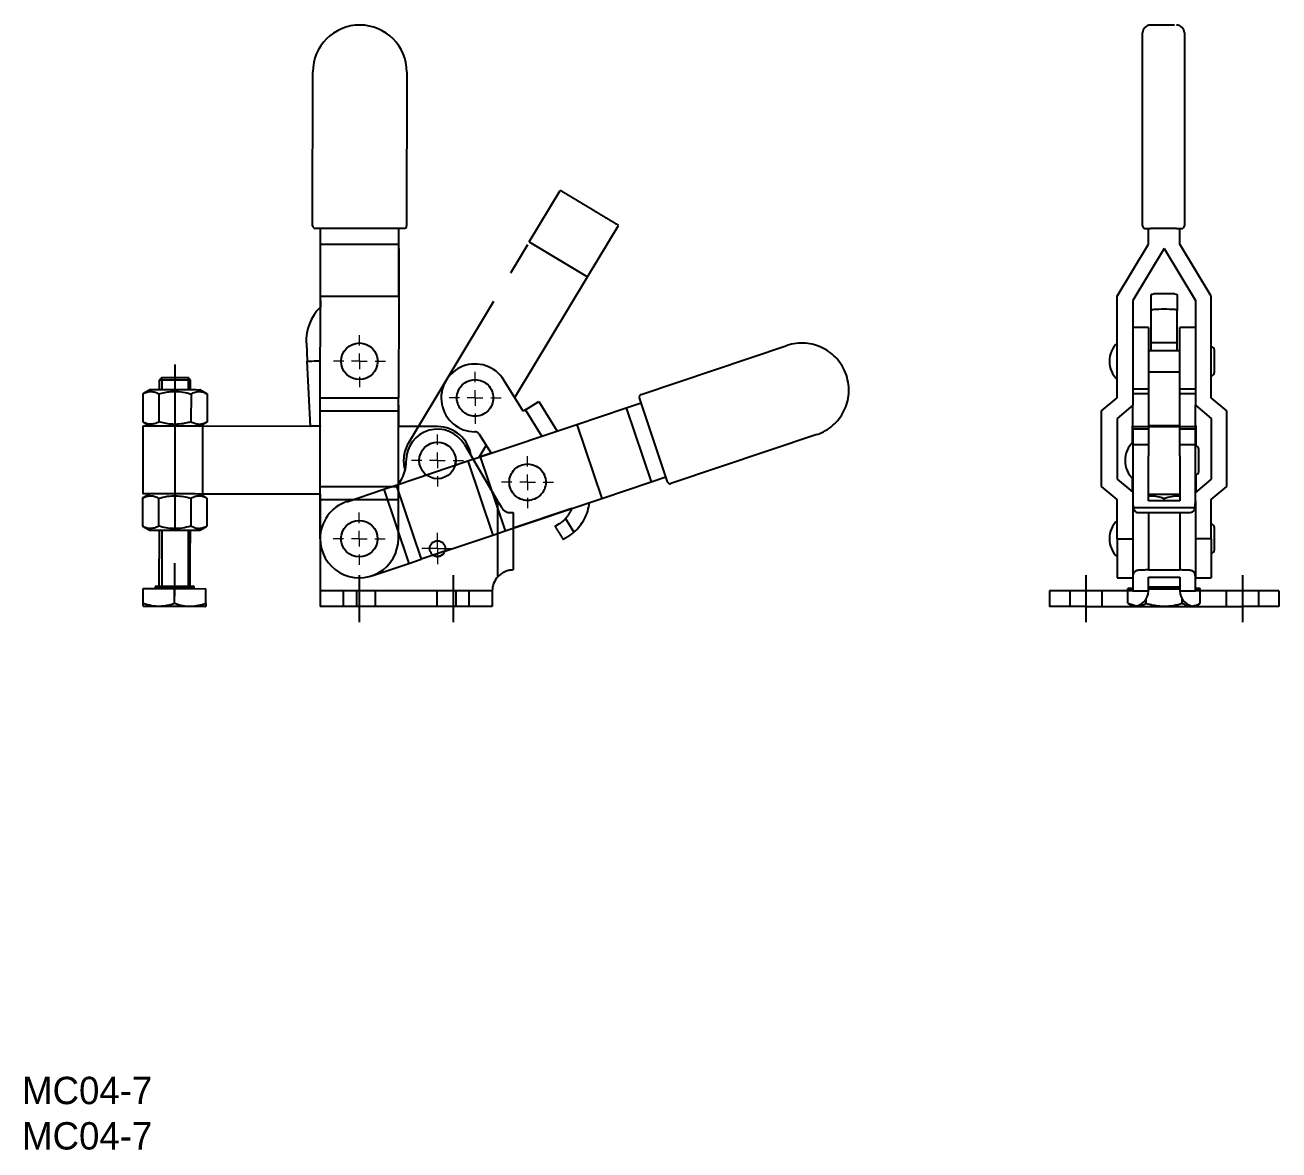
# Model space of a CAD drawing. Header units: millimetres. Extents: x 22 to 263, y 23 to 366.
# Drawn here: x 22.5 to 262.8, y 23.3 to 239 of the extents above; entities that cross this region are included whole.
import ezdxf

# ---------------------------------------------------------------- set-up
doc = ezdxf.new("R2010")
doc.units = ezdxf.units.MM
for name, pattern in [('CENTER', [50.8, 31.75, -6.35, 6.35, -6.35]), ('DASHED', [19.05, 12.7, -6.35]), ('PHANTOM', [63.5, 31.75, -6.35, 6.35, -6.35, 6.35, -6.35])]:
    doc.linetypes.add(name, pattern=pattern)
doc.layers.add('CENTER', color=1, linetype='CENTER')
doc.styles.get("Standard").update_dxf_attribs({"font": 'GOTHIC.TTF'})

# ---------------------------------------------------------------- blocks, each defined once
blk = doc.blocks.new('SW_CENTERMARKSYMBOL_0')
at = {"color": 0, "linetype": 'Continuous', "lineweight": 0}
for p, q in [((0, 3), (0, 5)), ((-3, 0), (-5, 0)), ((0, 0), (-1.5, 0)), ((0, 0), (0, 1.5)), ((0, 0), (0, -1.5)), ((0, 0), (1.5, 0)), ((3, 0), (5, 0)), ((0, -3), (0, -5))]:
    blk.add_line(p, q, dxfattribs=at)
blk = doc.blocks.new('SW_CENTERMARKSYMBOL_1')
at = {"color": 0, "linetype": 'Continuous', "lineweight": 0}
for p, q in [((0, 3), (0, 5)), ((-3, 0), (-5, 0)), ((0, 0), (-1.5, 0)), ((0, 0), (0, 1.5)), ((0, 0), (0, -1.5)), ((0, 0), (1.5, 0)), ((3, 0), (5, 0)), ((0, -3), (0, -5))]:
    blk.add_line(p, q, dxfattribs=at)
blk = doc.blocks.new('SW_CENTERMARKSYMBOL_2')
at = {"color": 0, "linetype": 'Continuous', "lineweight": 0}
for p, q in [((0, 3), (0, 5)), ((-3, 0), (-5, 0)), ((0, 0), (-1.5, 0)), ((0, 0), (0, 1.5)), ((0, 0), (0, -1.5)), ((0, 0), (1.5, 0)), ((3, 0), (5, 0)), ((0, -3), (0, -5))]:
    blk.add_line(p, q, dxfattribs=at)
blk = doc.blocks.new('SW_CENTERMARKSYMBOL_3')
at = {"color": 0, "linetype": 'Continuous', "lineweight": 0}
for p, q in [((0, 1.5), (0, 3)), ((-1.5, 0), (-3, 0)), ((0, 0), (-1.5, 0)), ((0, 0), (0, 1.5)), ((0, 0), (0, -1.5)), ((0, 0), (1.5, 0)), ((1.5, 0), (3, 0)), ((0, -1.5), (0, -3))]:
    blk.add_line(p, q, dxfattribs=at)
blk = doc.blocks.new('SW_CENTERMARKSYMBOL_6')
at = {"color": 0, "linetype": 'Continuous', "lineweight": 0}
for p, q in [((0, 3), (0, 5)), ((-3, 0), (-5, 0)), ((0, 0), (-1.5, 0)), ((0, 0), (0, 1.5)), ((0, 0), (0, -1.5)), ((0, 0), (1.5, 0)), ((3, 0), (5, 0)), ((0, -3), (0, -5))]:
    blk.add_line(p, q, dxfattribs=at)

msp = doc.modelspace()

# ---------------------------------------------------------------- linework, layer by layer
at = {"color": 7, "linetype": 'Continuous'}
for p, q in [((236.67, 229.96), (236.67, 237.47)), ((236.67, 229.96), (236.67, 237.47)), ((244.67, 237.47), (244.67, 229.96)), ((244.67, 237.47), (244.67, 229.96)), ((77.58, 200.48), (77.62, 229.98)), ((77.58, 200.48), (77.62, 229.98)), ((95.62, 229.95), (95.58, 200.45)), ((95.62, 229.95), (95.58, 200.45)), ((236.67, 200.46), (236.67, 229.96)), ((236.67, 200.46), (236.67, 229.96)), ((244.67, 229.96), (244.67, 200.46)), ((244.67, 229.96), (244.67, 200.46)), ((94.08, 199.96), (79.08, 199.97)), ((79.08, 196.97), (79.08, 199.97)), ((94.08, 199.96), (79.08, 199.97)), ((79.08, 196.97), (79.08, 199.97)), ((94.08, 196.96), (94.08, 199.96)), ((94.08, 196.96), (94.08, 199.96)), ((237.79, 196.96), (237.79, 199.95)), ((237.79, 196.96), (237.79, 199.95)), ((243.17, 199.95), (238.17, 199.95)), ((243.17, 199.95), (238.17, 199.95)), ((243.79, 196.96), (243.79, 199.96)), ((243.79, 196.96), (243.79, 199.96)), ((119.11, 197.37), (119.11, 197.37)), ((79.07, 186.97), (79.08, 196.97)), ((79.08, 196.97), (94.08, 196.96)), ((79.08, 196.97), (94.08, 196.96)), ((94.07, 186.96), (94.08, 196.96)), ((94.07, 186.96), (94.08, 196.96)), ((94.08, 196.13), (94.07, 186.13)), ((231.79, 186.96), (237.79, 196.96)), ((240.79, 196.13), (234.79, 186.13)), ((240.79, 196.13), (246.79, 186.13)), ((249.79, 186.96), (243.79, 196.96)), ((249.79, 186.96), (243.79, 196.96)), ((79.04, 167.47), (79.07, 186.97)), ((79.04, 167.47), (79.07, 186.97)), ((79.07, 186.97), (94.07, 186.96)), ((79.07, 186.97), (94.07, 186.96)), ((79.07, 186.14), (79.07, 184.85)), ((79.07, 186.14), (79.07, 184.85)), ((231.79, 186.97), (231.79, 186.96)), ((231.79, 186.97), (231.79, 186.96)), ((231.79, 167.46), (231.79, 186.96)), ((234.79, 186.13), (234.79, 166.05)), ((238.29, 184.14), (238.29, 187.2)), ((238.29, 184.14), (238.29, 187.2)), ((243.29, 187.2), (243.29, 184.14)), ((243.29, 187.2), (243.29, 184.14)), ((246.79, 186.13), (246.79, 166.05)), ((246.79, 186.13), (246.79, 166.05)), ((249.79, 186.97), (249.79, 186.96)), ((249.79, 186.97), (249.79, 186.96)), ((249.79, 167.46), (249.79, 186.96)), ((249.79, 167.46), (249.79, 186.96)), ((238.29, 178.11), (238.29, 184.14)), ((238.29, 178.11), (238.29, 184.14)), ((243.29, 178.11), (243.29, 184.14)), ((243.29, 178.11), (243.29, 184.14)), ((237.79, 181), (237.79, 169.18)), ((237.79, 181), (237.79, 169.18)), ((243.79, 169.18), (243.79, 181)), ((243.79, 169.18), (243.79, 181)), ((76.37, 177.96), (76.54, 174.49)), ((76.37, 177.96), (76.54, 174.49)), ((238.29, 178.11), (243.29, 178.11)), ((238.29, 176.5), (238.29, 178.11)), ((238.29, 178.11), (243.29, 178.11)), ((238.29, 176.5), (238.29, 178.11)), ((243.29, 176.5), (243.29, 178.11)), ((243.29, 176.5), (243.29, 178.11)), ((250.42, 172.37), (250.42, 176.62)), ((250.42, 172.37), (250.42, 176.62)), ((77.17, 162.01), (76.54, 174.49)), ((77.17, 162.01), (76.54, 174.49)), ((45, 168.24), (45, 162.89)), ((45, 168.24), (45, 162.89)), ((234.79, 169.18), (237.79, 169.18)), ((234.79, 169.18), (237.79, 169.18)), ((234.79, 168.31), (237.79, 168.31)), ((234.79, 168.31), (237.79, 168.31)), ((237.79, 169.18), (237.79, 168.31)), ((237.79, 169.18), (237.79, 168.31)), ((237.79, 168.31), (237.79, 161.99)), ((237.79, 168.31), (237.79, 161.99)), ((243.79, 169.18), (246.79, 169.18)), ((243.79, 168.31), (243.79, 169.18)), ((243.79, 169.18), (246.79, 169.18)), ((243.79, 168.31), (243.79, 169.18)), ((243.79, 168.31), (246.79, 168.31)), ((243.79, 161.99), (243.79, 168.31)), ((243.79, 168.31), (246.79, 168.31)), ((243.79, 161.99), (243.79, 168.31)), ((48.09, 168.23), (48.08, 162.88)), ((48.09, 168.23), (48.08, 162.88)), ((54.27, 168.22), (54.26, 162.87)), ((54.27, 168.22), (54.26, 162.87)), ((57.36, 168.22), (57.35, 162.87)), ((57.36, 168.22), (57.35, 162.87)), ((79.04, 167.47), (94.04, 167.46)), ((79.04, 164.97), (79.04, 167.47)), ((79.04, 167.47), (94.04, 167.46)), ((79.04, 164.97), (79.04, 167.47)), ((94.04, 164.96), (94.04, 167.46)), ((94.04, 164.96), (94.04, 167.46)), ((94.04, 166.05), (94.04, 163.55)), ((94.04, 166.05), (94.04, 163.55)), ((228.79, 164.96), (231.79, 167.46)), ((228.79, 164.96), (231.79, 167.46)), ((234.79, 166.05), (231.79, 163.55)), ((234.79, 166.05), (231.79, 163.55)), ((234.79, 161.98), (234.79, 166.05)), ((234.79, 161.98), (234.79, 166.05)), ((246.79, 166.05), (249.79, 163.55)), ((246.79, 161.98), (246.79, 166.05)), ((246.79, 166.05), (249.79, 163.55)), ((246.79, 161.98), (246.79, 166.05)), ((252.79, 164.96), (249.79, 167.46)), ((252.79, 164.96), (249.79, 167.46)), ((79.02, 150.47), (79.04, 164.97)), ((79.02, 150.47), (79.04, 164.97)), ((79.04, 164.97), (94.04, 164.96)), ((79.04, 164.97), (94.04, 164.96)), ((94.02, 150.46), (94.04, 164.96)), ((94.02, 150.46), (94.04, 164.96)), ((94.04, 163.55), (94.04, 161.98)), ((94.04, 163.55), (94.04, 161.98)), ((228.79, 150.46), (228.79, 164.96)), ((231.79, 163.55), (231.79, 151.86)), ((249.79, 163.55), (249.79, 151.86)), ((252.79, 150.46), (252.79, 164.96)), ((56.52, 149.04), (56.54, 162.04)), ((56.52, 149.04), (56.54, 162.04)), ((56.52, 149.04), (56.54, 162.04)), ((56.52, 149.04), (56.54, 162.04)), ((79.04, 162), (56.54, 162.04)), ((79.04, 162.1), (79.04, 162)), ((79.04, 162.1), (79.04, 162)), ((101.52, 161.97), (94.04, 161.98)), ((101.52, 161.97), (94.04, 161.98)), ((234.79, 162.16), (234.79, 162.18)), ((234.79, 162.16), (234.79, 162.18)), ((234.79, 161.98), (237.79, 161.98)), ((234.79, 161.47), (234.79, 161.98)), ((234.79, 161.98), (237.79, 161.98)), ((234.79, 161.47), (234.79, 161.98)), ((234.79, 161.47), (234.79, 158.51)), ((234.79, 161.47), (234.79, 158.51)), ((237.79, 162.18), (237.79, 162.16)), ((237.79, 162.18), (237.79, 162.16)), ((237.79, 162.16), (243.79, 162.16)), ((237.79, 162.16), (243.79, 162.16)), ((237.79, 162.01), (243.79, 162.01)), ((237.79, 162.01), (243.79, 162.01)), ((237.79, 161.97), (237.79, 161.99)), ((237.79, 161.97), (237.79, 161.99)), ((237.79, 161.97), (237.79, 156.36)), ((237.79, 161.97), (237.79, 156.36)), ((243.79, 162.16), (243.79, 162.18)), ((243.79, 162.16), (243.79, 162.18)), ((243.79, 161.99), (243.79, 161.97)), ((243.79, 161.99), (243.79, 161.97)), ((243.79, 161.98), (246.79, 161.98)), ((243.79, 161.98), (246.79, 161.98)), ((243.79, 156.36), (243.79, 161.97)), ((243.79, 156.36), (243.79, 161.97)), ((246.79, 162.16), (246.79, 162.18)), ((246.79, 162.16), (246.79, 162.18)), ((246.79, 161.47), (246.79, 161.98)), ((246.79, 161.47), (246.79, 161.98)), ((246.79, 158.51), (246.79, 161.47)), ((246.79, 158.51), (246.79, 161.47)), ((106.68, 158.51), (113.01, 147.76)), ((106.68, 158.51), (108.33, 155.71)), ((106.68, 158.51), (113.01, 147.76)), ((107.95, 156.36), (113.01, 147.76)), ((107.95, 156.36), (113.01, 147.76)), ((234.79, 158.51), (237.79, 158.51)), ((234.79, 158.51), (234.79, 147.76)), ((234.79, 158.51), (237.79, 158.51)), ((234.79, 158.51), (234.79, 147.76)), ((237.79, 147.76), (237.79, 156.36)), ((237.79, 147.76), (237.79, 156.36)), ((243.79, 158.51), (246.79, 158.51)), ((243.79, 158.51), (246.79, 158.51)), ((243.79, 156.36), (243.79, 147.76)), ((243.79, 156.36), (243.79, 147.76)), ((246.79, 147.76), (246.79, 158.51)), ((246.79, 147.76), (246.79, 158.51)), ((247.42, 157.59), (247.42, 157.61)), ((247.42, 157.59), (247.42, 157.61)), ((247.42, 153.34), (247.42, 157.59)), ((247.42, 153.34), (247.42, 157.59)), ((107.35, 155.38), (109.72, 156.17)), ((231.79, 151.88), (234.79, 149.38)), ((249.79, 151.86), (246.79, 149.36)), ((79.02, 149), (56.52, 149.04)), ((79.02, 150.47), (94.02, 150.46)), ((79.02, 147.97), (79.02, 150.47)), ((79.02, 147.97), (79.02, 150.47)), ((94.02, 147.96), (94.02, 150.46)), ((94.02, 147.96), (94.02, 150.46)), ((231.79, 147.96), (228.79, 150.46)), ((231.79, 147.96), (228.79, 150.46)), ((249.79, 147.96), (252.79, 150.46)), ((44.97, 148.24), (44.96, 142.89)), ((44.97, 148.24), (44.96, 142.89)), ((48.06, 148.23), (48.05, 142.88)), ((48.06, 148.23), (48.05, 142.88)), ((54.24, 148.22), (54.23, 142.87)), ((54.24, 148.22), (54.23, 142.87)), ((57.33, 148.22), (57.32, 142.87)), ((57.33, 148.22), (57.32, 142.87)), ((79.02, 149), (79.01, 140.47)), ((79.01, 140.47), (79.02, 147.97)), ((79.01, 140.47), (79.02, 147.97)), ((79.02, 147.97), (94.02, 147.96)), ((79.02, 147.97), (94.02, 147.96)), ((94.01, 140.46), (94.02, 147.96)), ((94.01, 140.46), (94.02, 147.96)), ((113.01, 147.76), (113.01, 133.11)), ((113.01, 147.76), (113.01, 133.11)), ((231.79, 140.46), (231.79, 147.96)), ((231.79, 140.46), (231.79, 147.96)), ((234.79, 147.76), (234.79, 133.11)), ((234.79, 147.76), (234.79, 133.11)), ((243.79, 148.97), (237.79, 148.97)), ((243.79, 148.97), (237.79, 148.97)), ((237.79, 147.93), (237.79, 147.97)), ((237.79, 147.93), (237.79, 147.97)), ((237.79, 147.89), (237.79, 147.93)), ((237.79, 147.89), (237.79, 147.93)), ((243.79, 147.76), (237.79, 147.76)), ((243.79, 147.76), (237.79, 147.76)), ((240.79, 148.22), (240.79, 147.76)), ((240.79, 148.22), (240.79, 147.76)), ((243.79, 147.97), (243.79, 147.93)), ((243.79, 147.97), (243.79, 147.93)), ((243.79, 147.93), (243.79, 147.89)), ((243.79, 147.93), (243.79, 147.89)), ((246.79, 147.76), (246.79, 133.11)), ((246.79, 147.76), (246.79, 133.11)), ((249.79, 140.46), (249.79, 147.96)), ((249.79, 140.46), (249.79, 147.96)), ((115.51, 145.47), (116.01, 145.47)), ((115.51, 145.47), (116.01, 145.47)), ((116.01, 145.47), (116.01, 134.47)), ((116.01, 145.47), (116.01, 134.47)), ((234.89, 146.45), (246.69, 146.45)), ((234.89, 146.45), (246.69, 146.45)), ((236.13, 145.47), (237.79, 145.47)), ((236.13, 145.47), (237.79, 145.47)), ((237.79, 145.47), (237.79, 134.47)), ((237.79, 145.47), (243.79, 145.47)), ((237.79, 145.47), (237.79, 134.47)), ((237.79, 145.47), (243.79, 145.47)), ((243.79, 145.47), (243.79, 134.47)), ((243.79, 145.47), (245.46, 145.47)), ((243.79, 145.47), (243.79, 134.47)), ((243.79, 145.47), (245.46, 145.47)), ((116.01, 142.47), (116.01, 134.47)), ((250.42, 138.34), (250.42, 142.59)), ((250.42, 138.34), (250.42, 142.59)), ((79.01, 140.47), (79.01, 130.47)), ((79.01, 140.47), (79.01, 130.47)), ((113.01, 141.46), (113.01, 133.11)), ((231.79, 140.46), (234.79, 140.46)), ((231.79, 140.46), (231.79, 132.97)), ((231.79, 140.46), (234.79, 140.46)), ((231.79, 140.46), (231.79, 132.97)), ((249.79, 140.46), (246.79, 140.46)), ((249.79, 140.46), (246.79, 140.46)), ((249.79, 140.46), (249.79, 132.97)), ((249.79, 140.46), (249.79, 132.97)), ((102.93, 138.07), (100.68, 137.32)), ((234.79, 133.11), (234.79, 130.47)), ((234.79, 133.11), (234.79, 130.47)), ((237.79, 134.47), (243.79, 134.47)), ((237.79, 134.47), (243.79, 134.47)), ((237.79, 133.11), (243.79, 133.11)), ((237.79, 130.47), (237.79, 133.11)), ((237.79, 133.11), (243.79, 133.11)), ((237.79, 130.47), (237.79, 133.11)), ((243.79, 133.11), (243.79, 130.47)), ((243.79, 133.11), (243.79, 130.47)), ((246.79, 130.47), (246.79, 133.11)), ((246.79, 130.47), (246.79, 133.11)), ((45.11, 128.09), (45.12, 130.9)), ((45.11, 128.09), (45.12, 130.9)), ((45.12, 130.9), (51.12, 130.89)), ((45.12, 130.9), (51.12, 130.89)), ((51.11, 128.08), (51.12, 130.89)), ((51.11, 128.08), (51.12, 130.89)), ((51.12, 130.89), (57.12, 130.88)), ((51.12, 130.89), (57.12, 130.88)), ((57.11, 128.07), (57.12, 130.88)), ((57.11, 128.07), (57.12, 130.88)), ((79.01, 130.47), (79.01, 127.47)), ((86.01, 130.47), (79.01, 130.47)), ((79.01, 130.47), (79.01, 127.47)), ((86.01, 130.47), (79.01, 130.47)), ((86.01, 130.47), (86.01, 127.47)), ((105.01, 130.47), (86.01, 130.47)), ((86.01, 130.47), (86.01, 127.47)), ((105.01, 130.47), (86.01, 130.47)), ((105.01, 130.47), (105.01, 127.47)), ((112.01, 130.47), (105.01, 130.47)), ((105.01, 130.47), (105.01, 127.47)), ((112.01, 130.47), (105.01, 130.47)), ((112.01, 130.47), (112.01, 127.47)), ((112.01, 130.47), (112.01, 127.47)), ((218.79, 130.47), (218.79, 127.47)), ((225.79, 130.47), (218.79, 130.47)), ((234.79, 130.47), (225.79, 130.47)), ((233.86, 130.89), (234.79, 130.88)), ((234.79, 130.89), (233.86, 130.89)), ((233.86, 130.47), (233.86, 130.89)), ((233.86, 130.89), (234.79, 130.88)), ((233.86, 128.08), (233.86, 130.89)), ((234.79, 130.47), (237.79, 130.47)), ((234.79, 130.47), (237.79, 130.47)), ((237.79, 130.88), (243.79, 130.88)), ((237.79, 130.88), (243.79, 130.88)), ((243.79, 130.47), (246.79, 130.47)), ((243.79, 130.47), (246.79, 130.47)), ((246.79, 130.88), (247.72, 130.89)), ((247.72, 130.89), (246.79, 130.89)), ((246.79, 130.88), (247.72, 130.89)), ((247.72, 130.89), (246.79, 130.89)), ((255.79, 130.47), (246.79, 130.47)), ((247.72, 130.47), (247.72, 130.89)), ((247.72, 128.08), (247.72, 130.89)), ((262.79, 130.47), (255.79, 130.47)), ((262.79, 130.47), (262.79, 127.47)), ((57.01, 127.48), (45.21, 127.5)), ((57.01, 127.48), (45.21, 127.5)), ((86.01, 127.47), (79.01, 127.47)), ((86.01, 127.47), (79.01, 127.47)), ((105.01, 127.47), (86.01, 127.47)), ((105.01, 127.47), (86.01, 127.47)), ((112.01, 127.47), (105.01, 127.47)), ((112.01, 127.47), (105.01, 127.47)), ((225.79, 127.47), (218.79, 127.47)), ((225.79, 127.47), (234.79, 127.47)), ((234.79, 127.47), (246.79, 127.47)), ((237.33, 128.07), (237.33, 128.86)), ((244.26, 128.07), (244.26, 128.86)), ((246.79, 127.47), (255.79, 127.47)), ((262.79, 127.47), (255.79, 127.47))]:
    msp.add_line(p, q, dxfattribs=at)
at = {"color": 3, "linetype": 'PHANTOM'}
for p, q in [((119.11, 197.37), (125.04, 207.24)), ((130.25, 190.67), (136.18, 200.55)), ((95.94, 158.81), (119.11, 197.37)), ((119.11, 197.37), (130.25, 190.67)), ((119.11, 197.37), (130.25, 190.67)), ((116.34, 167.52), (130.25, 190.67)), ((130.25, 190.67), (130.25, 190.67)), ((140.52, 168.11), (168.48, 177.5)), ((117.95, 164.93), (114.24, 170.9)), ((118.38, 165.19), (120.93, 166.77)), ((120.93, 166.77), (124.44, 161.12)), ((137.68, 165.57), (140.52, 166.53)), ((140.52, 166.53), (140.2, 167.47)), ((145.3, 152.31), (140.52, 166.53)), ((118.38, 165.19), (117.95, 164.93)), ((121.52, 160.14), (118.38, 165.19)), ((128.2, 162.38), (137.68, 165.57)), ((137.68, 165.57), (142.46, 151.35)), ((109.72, 156.17), (128.2, 162.38)), ((128.2, 162.38), (132.98, 148.17)), ((109.52, 160.49), (111.78, 156.87)), ((174.22, 160.44), (146.25, 151.04)), ((109.47, 156.09), (110.84, 158.37)), ((111.78, 156.87), (109.47, 156.09)), ((93.6, 150.76), (107.35, 155.38)), ((107.35, 155.38), (112.12, 141.16)), ((109.72, 156.17), (114.49, 141.96)), ((142.46, 151.35), (145.3, 152.31)), ((145.62, 151.36), (145.3, 152.31)), ((84.12, 147.57), (91.23, 149.96)), ((91.23, 149.96), (93.6, 150.76)), ((91.23, 149.96), (96.01, 135.74)), ((93.6, 150.76), (98.38, 136.54)), ((132.98, 148.17), (142.46, 151.35)), ((114.49, 141.96), (132.98, 148.17)), ((127.29, 146.26), (116.01, 142.47)), ((126.05, 144.32), (127.67, 141.72)), ((112.12, 141.16), (114.49, 141.96)), ((124.03, 142.84), (124.88, 143.36)), ((102.93, 138.07), (112.12, 141.16)), ((126.47, 140.82), (125.62, 140.29)), ((100.68, 137.32), (98.38, 136.54)), ((88.9, 133.36), (96.01, 135.74)), ((96.01, 135.74), (98.38, 136.54))]:
    msp.add_line(p, q, dxfattribs=at)
msp.add_line((94.07, 186.13), (94.04, 167.46))
at = {"color": 3, "linetype": 'Continuous'}
for p, q in [((48.69, 171.39), (48.69, 169.06)), ((53.69, 171.38), (53.69, 169.06)), ((48.69, 142.06), (48.69, 131.45)), ((53.69, 142.05), (53.69, 131.45))]:
    msp.add_line(p, q, dxfattribs=at)
at = {"color": 3, "linetype": 'DASHED'}
for p, q in [((83.41, 130.47), (83.41, 127.47)), ((89.61, 127.47), (89.61, 130.47)), ((101.41, 130.47), (101.41, 127.47)), ((107.61, 127.47), (107.61, 130.47)), ((222.69, 130.47), (222.69, 127.47)), ((228.89, 127.47), (228.89, 130.47)), ((252.69, 130.47), (252.69, 127.47)), ((258.89, 130.47), (258.89, 127.47))]:
    msp.add_line(p, q, dxfattribs=at)
at = {"color": 7, "linetype": 'Continuous', "flags": 128}
for points in [[(79.08, 199.97), (78.89, 199.98), (78.7, 199.98), (78.53, 199.98), (78.38, 199.98), (78.25, 199.98), (78.16, 199.98), (78.1, 199.98), (78.08, 199.98)], [(79.08, 199.97), (78.89, 199.98), (78.7, 199.98), (78.53, 199.98), (78.38, 199.98), (78.25, 199.98), (78.16, 199.98), (78.1, 199.98), (78.08, 199.98)], [(95.08, 199.95), (95.07, 199.95), (95.01, 199.95), (94.92, 199.96), (94.79, 199.96), (94.64, 199.96), (94.47, 199.96), (94.28, 199.96), (94.08, 199.96)], [(95.08, 199.95), (95.07, 199.95), (95.01, 199.95), (94.92, 199.96), (94.79, 199.96), (94.64, 199.96), (94.47, 199.96), (94.28, 199.96), (94.08, 199.96)], [(76.54, 174.49), (76.6, 174.49), (76.77, 174.5), (77.05, 174.52), (77.42, 174.54), (77.87, 174.56), (78.39, 174.58), (78.95, 174.61), (79.05, 174.62)], [(76.54, 174.49), (76.6, 174.49), (76.77, 174.5), (77.05, 174.52), (77.42, 174.54), (77.87, 174.56), (78.39, 174.58), (78.95, 174.61), (79.05, 174.62)], [(51.19, 170.89), (50.65, 170.89), (50.13, 170.89), (49.65, 170.89), (49.21, 170.89), (48.84, 170.89), (48.55, 170.89), (48.33, 170.89), (48.21, 170.89), (48.19, 170.89)], [(51.19, 170.89), (50.64, 170.89), (50.1, 170.89), (49.61, 170.89), (49.17, 170.89), (48.79, 170.89), (48.5, 170.89), (48.3, 170.89), (48.2, 170.89), (48.19, 170.89)], [(48.69, 171.39), (48.74, 171.39), (48.88, 171.39), (49.11, 171.39), (49.42, 171.39), (49.8, 171.39), (50.23, 171.39), (50.7, 171.39), (51.19, 171.39)], [(48.69, 171.39), (48.72, 171.39), (48.84, 171.39), (49.07, 171.39), (49.38, 171.39), (49.76, 171.39), (50.2, 171.39), (50.68, 171.39), (51.19, 171.39)], [(51.19, 171.39), (51.68, 171.39), (52.14, 171.38), (52.58, 171.38), (52.96, 171.38), (53.27, 171.38), (53.5, 171.38), (53.64, 171.38), (53.69, 171.38)], [(51.19, 171.39), (51.69, 171.39), (52.17, 171.38), (52.62, 171.38), (53, 171.38), (53.31, 171.38), (53.53, 171.38), (53.66, 171.38), (53.69, 171.38)], [(54.19, 170.88), (54.16, 170.88), (54.04, 170.88), (53.83, 170.88), (53.53, 170.88), (53.16, 170.88), (52.73, 170.88), (52.24, 170.88), (51.72, 170.89), (51.19, 170.89)], [(54.19, 170.88), (54.17, 170.88), (54.07, 170.88), (53.87, 170.88), (53.58, 170.88), (53.21, 170.88), (52.77, 170.88), (52.27, 170.88), (51.74, 170.89), (51.19, 170.89)], [(46.43, 169.06), (46.48, 169.06), (46.63, 169.06), (46.86, 169.06), (47.19, 169.06), (47.59, 169.06), (48.07, 169.06), (48.62, 169.06), (49.21, 169.06), (49.85, 169.05), (50.51, 169.05), (51.18, 169.05), (51.86, 169.05), (52.52, 169.05), (53.16, 169.05), (53.75, 169.05), (54.29, 169.05), (54.77, 169.05), (55.18, 169.05), (55.5, 169.04), (55.74, 169.04), (55.89, 169.04), (55.93, 169.04)], [(46.43, 169.06), (46.44, 169.06), (46.51, 169.06), (46.69, 169.06), (46.96, 169.06), (47.32, 169.06), (47.76, 169.06), (48.28, 169.06), (48.86, 169.06), (49.49, 169.06), (50.15, 169.05), (50.84, 169.05), (51.53, 169.05), (52.22, 169.05), (52.88, 169.05), (53.51, 169.05), (54.09, 169.05), (54.6, 169.05), (55.05, 169.05), (55.41, 169.04), (55.68, 169.04), (55.85, 169.04), (55.93, 169.04), (55.93, 169.04)], [(56.54, 162.04), (56.12, 162.04), (55.63, 162.04), (55.06, 162.05), (54.44, 162.05), (53.76, 162.05), (53.04, 162.05), (52.3, 162.05), (51.53, 162.05), (50.76, 162.05), (50, 162.05), (49.25, 162.06), (48.54, 162.06), (47.86, 162.06), (47.24, 162.06), (46.68, 162.06), (46.19, 162.06), (45.78, 162.06), (45.45, 162.06), (45.21, 162.06), (45.07, 162.06), (45.02, 162.06)], [(56.54, 162.04), (56.11, 162.04), (55.6, 162.04), (55.02, 162.05), (54.37, 162.05), (53.67, 162.05), (52.93, 162.05), (52.17, 162.05), (51.38, 162.05), (50.59, 162.05), (49.81, 162.05), (49.06, 162.06), (48.33, 162.06), (47.66, 162.06), (47.04, 162.06), (46.49, 162.06), (46.02, 162.06), (45.63, 162.06), (45.34, 162.06), (45.14, 162.06), (45.03, 162.06), (45.02, 162.06)], [(79.04, 162.1), (79.02, 162.1), (78.5, 162.07), (78.05, 162.05), (77.67, 162.03), (77.4, 162.02), (77.23, 162.01), (77.17, 162.01)], [(79.04, 162.1), (79.02, 162.1), (78.5, 162.07), (78.05, 162.05), (77.67, 162.03), (77.4, 162.02), (77.23, 162.01), (77.17, 162.01)], [(234.79, 162.05), (234.75, 162.05), (234.65, 162.05), (234.66, 162.05), (234.76, 162.05), (234.79, 162.05)], [(234.79, 162.05), (234.72, 162.05), (234.65, 162.05), (234.67, 162.05), (234.79, 162.05)], [(246.79, 162.05), (246.83, 162.05), (246.93, 162.05), (246.93, 162.05), (246.84, 162.05), (246.79, 162.05)], [(246.79, 162.05), (246.92, 162.05), (246.94, 162.05), (246.86, 162.05), (246.79, 162.05)], [(104.89, 154.55), (104.96, 154.89), (105.01, 155.46)], [(56.52, 149.04), (56.1, 149.04), (55.61, 149.04), (55.04, 149.05), (54.41, 149.05), (53.74, 149.05), (53.02, 149.05), (52.27, 149.05), (51.51, 149.05), (50.74, 149.05), (49.97, 149.05), (49.23, 149.06), (48.51, 149.06), (47.84, 149.06), (47.22, 149.06), (46.66, 149.06), (46.17, 149.06), (45.76, 149.06), (45.43, 149.06), (45.19, 149.06), (45.05, 149.06), (45, 149.06)], [(56.52, 149.04), (56.09, 149.04), (55.58, 149.04), (55, 149.05), (54.35, 149.05), (53.65, 149.05), (52.91, 149.05), (52.14, 149.05), (51.36, 149.05), (50.57, 149.05), (49.79, 149.05), (49.03, 149.06), (48.31, 149.06), (47.64, 149.06), (47.02, 149.06), (46.47, 149.06), (46, 149.06), (45.61, 149.06), (45.31, 149.06), (45.11, 149.06), (45.01, 149.06), (45, 149.06)], [(113.01, 147.76), (113.27, 147.32), (113.53, 146.88), (113.78, 146.45)], [(113.01, 147.76), (113.27, 147.32), (113.53, 146.88), (113.78, 146.45)], [(55.25, 142.05), (54.87, 142.05), (54.42, 142.05), (53.89, 142.05), (53.31, 142.05), (52.69, 142.05), (52.04, 142.05), (51.36, 142.05), (50.69, 142.05), (50.02, 142.05), (49.37, 142.06), (48.76, 142.06), (48.2, 142.06), (47.7, 142.06), (47.27, 142.06), (46.92, 142.06), (46.65, 142.06), (46.47, 142.06), (46.39, 142.06), (46.39, 142.06)], [(55.25, 142.05), (54.86, 142.05), (54.39, 142.05), (53.85, 142.05), (53.26, 142.05), (52.62, 142.05), (51.94, 142.05), (51.25, 142.05), (50.56, 142.05), (49.88, 142.05), (49.23, 142.06), (48.61, 142.06), (48.05, 142.06), (47.56, 142.06), (47.14, 142.06), (46.81, 142.06), (46.57, 142.06), (46.43, 142.06), (46.39, 142.06)], [(55.89, 142.04), (55.87, 142.04), (55.75, 142.04), (55.55, 142.04), (55.25, 142.05)], [(55.89, 142.04), (55.87, 142.04), (55.76, 142.04), (55.55, 142.04), (55.25, 142.05)], [(51.12, 131.19), (50.52, 131.19), (49.93, 131.19), (49.38, 131.19), (48.87, 131.19), (48.41, 131.19), (48.03, 131.19), (47.73, 131.19), (47.52, 131.19), (47.4, 131.19), (47.37, 131.19)], [(51.12, 131.19), (50.5, 131.19), (49.9, 131.19), (49.33, 131.19), (48.82, 131.19), (48.36, 131.19), (47.98, 131.19), (47.68, 131.19), (47.48, 131.19), (47.38, 131.19), (47.37, 131.19)], [(47.57, 131.39), (47.58, 131.39), (47.68, 131.39), (47.87, 131.39), (48.15, 131.39), (48.51, 131.39), (48.94, 131.39), (49.43, 131.39), (49.97, 131.39), (50.53, 131.39), (51.12, 131.39)], [(47.57, 131.39), (47.57, 131.39), (47.65, 131.39), (47.82, 131.39), (48.1, 131.39), (48.45, 131.39), (48.89, 131.39), (49.39, 131.39), (49.94, 131.39), (50.52, 131.39), (51.12, 131.39)], [(51.12, 131.39), (51.7, 131.39), (52.27, 131.38), (52.81, 131.38), (53.3, 131.38), (53.73, 131.38), (54.09, 131.38), (54.37, 131.38), (54.56, 131.38), (54.66, 131.38), (54.67, 131.38)], [(51.12, 131.39), (51.72, 131.39), (52.3, 131.38), (52.85, 131.38), (53.35, 131.38), (53.78, 131.38), (54.14, 131.38), (54.41, 131.38), (54.59, 131.38), (54.67, 131.38), (54.67, 131.38)], [(54.87, 131.18), (54.84, 131.18), (54.72, 131.18), (54.51, 131.18), (54.2, 131.18), (53.82, 131.18), (53.37, 131.18), (52.86, 131.18), (52.31, 131.18), (51.72, 131.19), (51.12, 131.19)], [(54.87, 131.18), (54.86, 131.18), (54.75, 131.18), (54.55, 131.18), (54.26, 131.18), (53.88, 131.18), (53.42, 131.18), (52.9, 131.18), (52.34, 131.18), (51.74, 131.19), (51.12, 131.19)], [(243.79, 131.18), (243.6, 131.18), (243.16, 131.18), (242.67, 131.18), (242.12, 131.18), (241.54, 131.18), (240.94, 131.18), (240.34, 131.18), (239.75, 131.18), (239.19, 131.18), (238.66, 131.18), (238.2, 131.18), (237.79, 131.18), (237.79, 131.18)], [(243.79, 131.18), (243.75, 131.18), (243.33, 131.18), (242.84, 131.18), (242.3, 131.18), (241.71, 131.18), (241.1, 131.18), (240.48, 131.18), (239.87, 131.18), (239.29, 131.18), (238.74, 131.18), (238.25, 131.18), (237.83, 131.18), (237.79, 131.18)], [(237.79, 130.88), (237.79, 130.88), (238.2, 130.88), (238.66, 130.88), (239.19, 130.88), (239.75, 130.88), (240.34, 130.88), (240.94, 130.88), (241.54, 130.88), (242.12, 130.88), (242.67, 130.88), (243.16, 130.88), (243.6, 130.88), (243.79, 130.88)], [(237.79, 130.88), (237.83, 130.88), (238.25, 130.88), (238.74, 130.88), (239.29, 130.88), (239.87, 130.88), (240.48, 130.88), (241.1, 130.88), (241.71, 130.88), (242.3, 130.88), (242.84, 130.88), (243.33, 130.88), (243.75, 130.88), (243.79, 130.88)]]:
    msp.add_lwpolyline(points, dxfattribs=at)
at = {"color": 7, "linetype": 'Continuous'}
for centre, radius in [((86.55, 174.5), 3.5), ((86.55, 174.5), 3.5), ((101.51, 155.47), 3.5), ((86.51, 140.47), 3.5), ((86.51, 140.47), 3.5), ((86.51, 140.47), 3.5), ((101.51, 138.57), 1.5), ((101.51, 138.57), 1.5)]:
    msp.add_circle(centre, radius, dxfattribs=at)
at = {"color": 3, "linetype": 'PHANTOM'}
for centre in [(108.72, 167.47), (118.77, 151.3)]:
    msp.add_circle(centre, 3.5, dxfattribs=at)
at = {"color": 7, "linetype": 'Continuous'}
for centre, radius, start, end in [((86.62, 229.97), 9, 359.9288, 179.9288), ((86.62, 229.97), 9, 359.9288, 179.9288), ((238.17, 237.47), 1.5, 90, 180), ((238.17, 237.47), 1.5, 90, 180), ((243.17, 237.47), 1.5, 0, 90), ((243.17, 237.47), 1.5, 0, 90), ((78.08, 200.48), 0.5, 179.9288, 269.9288), ((78.08, 200.48), 0.5, 179.9288, 269.9288), ((95.08, 200.45), 0.5, 269.9288, 359.9288), ((95.08, 200.45), 0.5, 269.9288, 359.9288), ((237.16, 200.45), 0.495, 179.8228, 248.2471), ((237.92, 401.49), 201.54, 269.7866, 270.0709), ((237.92, 401.49), 201.54, 269.7866, 270.0709), ((243.42, 401.49), 201.54, 269.9291, 270.2134), ((243.42, 401.49), 201.54, 269.9291, 270.2134), ((244.18, 200.45), 0.492, 288.83, 0.2874), ((240.79, 149.87), 37.58, 86.9491, 93.0509), ((240.79, 149.87), 37.58, 86.9491, 93.0509), ((85.35, 178.41), 9, 134.3256, 182.8848), ((85.35, 178.41), 9, 134.3256, 182.8848), ((240.79, 146.88), 37.58, 86.9491, 93.0509), ((240.79, 146.88), 37.58, 86.9491, 93.0509), ((235.13, 174.5), 4.83, 133.6028, 226.3972), ((235.13, 174.5), 4.83, 133.6028, 226.3972), ((249.79, 176.62), 0.625, 0, 90), ((249.79, 176.62), 0.625, 0, 90), ((249.79, 172.37), 0.625, 270, 0), ((249.79, 172.37), 0.625, 270, 0), ((56.54, 161.92), 0.124, 89.4333, 90.3525), ((56.54, 161.92), 0.124, 89.4333, 90.3525), ((101.51, 155.47), 6, 30.5, 180.3192), ((101.51, 155.47), 6.5, 7.8801, 89.9014), ((101.51, 155.47), 6.5, 7.8801, 89.9014), ((238.13, 155.47), 4.83, 133.6028, 226.3972), ((246.79, 157.61), 0.625, 0, 90), ((246.79, 157.61), 0.625, 0, 90), ((88.01, 155.39), 7.5, 323.2929, 0.3192), ((246.79, 153.34), 0.625, 270, 0), ((246.79, 153.34), 0.625, 270, 0), ((56.52, 149.79), 0.749, 269.8168, 269.9695), ((56.52, 149.79), 0.749, 269.8168, 269.9695), ((235.13, 140.47), 4.83, 133.6028, 226.3972), ((235.13, 140.47), 4.83, 133.6028, 226.3972), ((249.79, 142.59), 0.625, 0, 90), ((249.79, 142.59), 0.625, 0, 90), ((86.51, 140.47), 7.5, 179.8966, 359.9288), ((101.51, 138.57), 1.5, 236.4792, 340.6641), ((249.79, 138.34), 0.625, 270, 0), ((249.79, 138.34), 0.625, 270, 0), ((116.01, 130.47), 4, 138.5904, 180), ((116.01, 130.47), 4, 138.5904, 180), ((47.57, 131.19), 0.2, 89.9014, 179.9014), ((47.57, 131.19), 0.2, 89.9014, 179.9014), ((54.67, 131.18), 0.2, 359.9014, 89.9014), ((54.67, 131.18), 0.2, 359.9014, 89.9014), ((234.79, 130.47), 3, 270, 360), ((246.79, 130.47), 3, 180, 270)]:
    msp.add_arc(centre, radius, start, end, dxfattribs=at)
at = {"color": 3, "linetype": 'PHANTOM'}
for centre, radius, start, end in [((171.35, 168.97), 9, 288.5717, 108.5717), ((108.72, 167.47), 6.5, 31.8668, 269.6358), ((140.68, 167.63), 0.5, 108.5717, 198.5717), ((101.51, 155.47), 6.5, 148.9972, 196.8455), ((108.67, 159.97), 1, 31.8668, 89.6358), ((146.09, 151.52), 0.5, 198.5717, 288.5717), ((86.51, 140.47), 7.5, 108.5717, 180), ((121.71, 148.46), 9, 311.4608, 353.1297), ((121.71, 148.46), 6, 316.3443, 338.4513)]:
    msp.add_arc(centre, radius, start, end, dxfattribs=at)
at = {"color": 7, "linetype": 'Continuous'}
for centre, start_param, end_param in [((237.79, 147.76), 1.570796, 1.831692), ((237.79, 147.76), 1.570796, 1.831692), ((243.79, 147.76), 4.451493, 4.712389), ((243.79, 147.76), 4.451493, 4.712389)]:
    msp.add_ellipse(centre, major_axis=(0, 5.09), ratio=0.589045, start_param=start_param, end_param=end_param, dxfattribs=at)
for points in [[(242.79, 238.97), (237.79, 238.97)], [(242.79, 238.97), (237.79, 238.97)], [(237.79, 181), (234.79, 181)], [(237.79, 181), (234.79, 181)], [(246.79, 181), (243.79, 181)], [(246.79, 181), (243.79, 181)], [(243.79, 176.5), (237.79, 176.5)], [(243.79, 176.5), (237.79, 176.5)], [(48.19, 170.89), (48.18, 169.06)], [(48.19, 170.89), (48.18, 169.06)], [(48.69, 171.39), (48.19, 170.89)], [(48.69, 171.39), (48.19, 170.89)], [(54.19, 170.88), (53.69, 171.38)], [(54.19, 170.88), (53.69, 171.38)], [(54.18, 169.05), (54.19, 170.88)], [(54.18, 169.05), (54.19, 170.88)], [(237.79, 172.5), (243.79, 172.5)], [(237.79, 172.5), (243.79, 172.5)], [(46.43, 169.06), (45, 168.24)], [(46.43, 169.06), (45, 168.24)], [(57.36, 168.22), (55.93, 169.04)], [(57.36, 168.22), (55.93, 169.04)], [(45, 162.89), (46.42, 162.06)], [(45, 162.89), (46.42, 162.06)], [(45.02, 162.06), (45, 149.06)], [(45.02, 162.06), (45, 149.06)], [(55.92, 162.04), (57.35, 162.87)], [(55.92, 162.04), (57.35, 162.87)], [(234.64, 162.05), (234.64, 158.84)], [(234.64, 162.05), (234.64, 158.84)], [(237.79, 161.47), (234.79, 161.47)], [(237.79, 161.47), (234.79, 161.47)], [(246.79, 161.47), (243.79, 161.47)], [(246.79, 161.47), (243.79, 161.47)], [(246.94, 158.22), (246.94, 162.05)], [(246.94, 158.22), (246.94, 162.05)], [(234.64, 152.11), (234.64, 149.5)], [(234.64, 152.11), (234.64, 149.5)], [(246.94, 149.5), (246.94, 152.73)], [(246.94, 149.5), (246.94, 152.73)], [(46.4, 149.06), (44.97, 148.24)], [(46.4, 149.06), (44.97, 148.24)], [(57.33, 148.22), (55.9, 149.04)], [(57.33, 148.22), (55.9, 149.04)], [(44.96, 142.89), (46.39, 142.06)], [(44.96, 142.89), (46.39, 142.06)], [(48.14, 142.06), (48.12, 131.39)], [(48.14, 142.06), (48.12, 131.39)], [(54.12, 131.38), (54.14, 142.05)], [(54.12, 131.38), (54.14, 142.05)], [(55.89, 142.04), (57.32, 142.87)], [(55.89, 142.04), (57.32, 142.87)], [(231.79, 132.97), (234.79, 132.97)], [(231.79, 132.97), (234.79, 132.97)], [(246.79, 132.97), (249.79, 132.97)], [(246.79, 132.97), (249.79, 132.97)], [(47.37, 131.19), (47.37, 130.89)], [(47.37, 131.19), (47.37, 130.89)], [(54.87, 130.88), (54.87, 131.18)], [(54.87, 130.88), (54.87, 131.18)], [(45.11, 127.55), (45.21, 127.5)], [(45.11, 127.55), (45.21, 127.5)], [(57.01, 127.48), (57.11, 127.53)], [(57.01, 127.48), (57.11, 127.53)], [(233.86, 128.08), (234.79, 127.47)], [(246.79, 127.47), (247.72, 128.08)]]:
    msp.add_open_spline(points, degree=1, dxfattribs=at)
at = {"color": 3, "linetype": 'PHANTOM'}
for points in [[(136.18, 200.55), (125.04, 207.24)], [(124.03, 142.84), (125.62, 140.29)]]:
    msp.add_open_spline(points, degree=1, dxfattribs=at)
at = {"color": 7, "linetype": 'Continuous'}
for points, knots in [([(236.98, 199.99), (237, 199.99), (237.03, 199.97), (237.07, 199.96), (237.1, 199.96), (237.17, 199.96)], [0, 0, 0, 0, 0.404392, 0.915359, 1, 1, 1, 1]), ([(244.17, 199.96), (244.25, 199.96), (244.29, 199.97), (244.32, 199.98), (244.34, 199.99)], [0, 0, 0, 0, 0.518133, 1, 1, 1, 1]), ([(238.29, 187.2), (238.32, 187.25), (238.36, 187.35), (238.65, 187.38), (238.79, 187.4)], [0, 0, 0, 0, 0.5086, 1, 1, 1, 1]), ([(238.29, 187.2), (238.32, 187.25), (238.36, 187.35), (238.65, 187.38), (238.79, 187.4)], [0, 0, 0, 0, 0.5086, 1, 1, 1, 1]), ([(242.79, 187.4), (242.94, 187.38), (243.23, 187.35), (243.27, 187.25), (243.29, 187.2)], [0, 0, 0, 0, 0.508524, 1, 1, 1, 1]), ([(242.79, 187.4), (242.94, 187.38), (243.23, 187.35), (243.27, 187.25), (243.29, 187.2)], [0, 0, 0, 0, 0.508524, 1, 1, 1, 1]), ([(238.79, 184.4), (238.65, 184.38), (238.37, 184.35), (238.29, 184.22), (238.29, 184.14), (238.29, 184.14)], [0, 0, 0, 0, 0.490434, 0.981071, 1, 1, 1, 1]), ([(238.79, 184.4), (238.65, 184.38), (238.37, 184.35), (238.29, 184.22), (238.29, 184.14), (238.29, 184.14)], [0, 0, 0, 0, 0.490434, 0.981071, 1, 1, 1, 1]), ([(243.29, 184.14), (243.27, 184.2), (243.23, 184.34), (242.98, 184.39), (242.8, 184.4), (242.79, 184.4)], [0, 0, 0, 0, 0.459929, 0.966085, 1, 1, 1, 1]), ([(243.29, 184.14), (243.27, 184.2), (243.23, 184.34), (242.98, 184.39), (242.8, 184.4), (242.79, 184.4)], [0, 0, 0, 0, 0.459929, 0.966085, 1, 1, 1, 1]), ([(45, 168.24), (45.27, 168.38), (45.82, 168.65), (46.62, 168.75), (47.39, 168.6), (47.86, 168.36), (48.09, 168.23)], [0, 0, 0, 0, 0.2646, 0.534937, 0.765338, 1, 1, 1, 1]), ([(45, 168.24), (45.27, 168.38), (45.82, 168.65), (46.62, 168.75), (47.39, 168.6), (47.86, 168.36), (48.09, 168.23)], [0, 0, 0, 0, 0.2646, 0.534937, 0.765338, 1, 1, 1, 1]), ([(48.09, 168.23), (48.47, 168.33), (49.22, 168.53), (50.51, 168.72), (51.97, 168.72), (53.27, 168.5), (54.03, 168.29), (54.27, 168.22)], [0, 0, 0, 0, 0.185616, 0.372879, 0.623127, 0.88013, 1, 1, 1, 1]), ([(48.09, 168.23), (48.47, 168.33), (49.22, 168.53), (50.51, 168.72), (51.97, 168.72), (53.27, 168.5), (54.03, 168.29), (54.27, 168.22)], [0, 0, 0, 0, 0.185616, 0.372879, 0.623127, 0.88013, 1, 1, 1, 1]), ([(54.27, 168.22), (54.54, 168.36), (55.08, 168.64), (55.89, 168.74), (56.65, 168.59), (57.12, 168.34), (57.36, 168.22)], [0, 0, 0, 0, 0.2646, 0.534937, 0.765338, 1, 1, 1, 1]), ([(54.27, 168.22), (54.54, 168.36), (55.08, 168.64), (55.89, 168.74), (56.65, 168.59), (57.12, 168.34), (57.36, 168.22)], [0, 0, 0, 0, 0.2646, 0.534937, 0.765338, 1, 1, 1, 1]), ([(48.08, 162.88), (47.82, 162.74), (47.27, 162.47), (46.47, 162.37), (45.7, 162.52), (45.23, 162.76), (45, 162.89)], [0, 0, 0, 0, 0.2646, 0.534937, 0.765338, 1, 1, 1, 1]), ([(48.08, 162.88), (47.82, 162.74), (47.27, 162.47), (46.47, 162.37), (45.7, 162.52), (45.23, 162.76), (45, 162.89)], [0, 0, 0, 0, 0.2646, 0.534937, 0.765338, 1, 1, 1, 1]), ([(54.26, 162.87), (54.02, 162.81), (53.28, 162.6), (51.98, 162.39), (50.53, 162.39), (49.22, 162.58), (48.46, 162.78), (48.08, 162.88)], [0, 0, 0, 0, 0.118326, 0.36907, 0.625897, 0.811959, 1, 1, 1, 1]), ([(54.26, 162.87), (54.02, 162.81), (53.28, 162.6), (51.98, 162.39), (50.53, 162.39), (49.22, 162.58), (48.46, 162.78), (48.08, 162.88)], [0, 0, 0, 0, 0.118326, 0.36907, 0.625897, 0.811959, 1, 1, 1, 1]), ([(57.35, 162.87), (57.08, 162.73), (56.54, 162.45), (55.74, 162.35), (54.97, 162.5), (54.5, 162.75), (54.26, 162.87)], [0, 0, 0, 0, 0.2646, 0.534937, 0.765338, 1, 1, 1, 1]), ([(57.35, 162.87), (57.08, 162.73), (56.54, 162.45), (55.74, 162.35), (54.97, 162.5), (54.5, 162.75), (54.26, 162.87)], [0, 0, 0, 0, 0.2646, 0.534937, 0.765338, 1, 1, 1, 1]), ([(44.97, 148.24), (45.24, 148.38), (45.78, 148.65), (46.58, 148.75), (47.35, 148.6), (47.82, 148.36), (48.06, 148.23)], [0, 0, 0, 0, 0.2646, 0.534937, 0.765338, 1, 1, 1, 1]), ([(44.97, 148.24), (45.24, 148.38), (45.78, 148.65), (46.58, 148.75), (47.35, 148.6), (47.82, 148.36), (48.06, 148.23)], [0, 0, 0, 0, 0.2646, 0.534937, 0.765338, 1, 1, 1, 1]), ([(48.06, 148.23), (48.6, 148.37), (49.68, 148.65), (51.29, 148.75), (52.82, 148.59), (53.76, 148.35), (54.24, 148.22)], [0, 0, 0, 0, 0.2646, 0.534937, 0.765338, 1, 1, 1, 1]), ([(48.06, 148.23), (48.6, 148.37), (49.68, 148.65), (51.29, 148.75), (52.82, 148.59), (53.76, 148.35), (54.24, 148.22)], [0, 0, 0, 0, 0.2646, 0.534937, 0.765338, 1, 1, 1, 1]), ([(54.24, 148.22), (54.42, 148.32), (54.8, 148.52), (55.45, 148.71), (56.18, 148.71), (56.83, 148.49), (57.2, 148.28), (57.33, 148.22)], [0, 0, 0, 0, 0.185616, 0.37288, 0.623126, 0.88013, 1, 1, 1, 1]), ([(54.24, 148.22), (54.42, 148.32), (54.8, 148.52), (55.45, 148.71), (56.18, 148.71), (56.83, 148.49), (57.2, 148.28), (57.33, 148.22)], [0, 0, 0, 0, 0.185616, 0.37288, 0.623126, 0.88013, 1, 1, 1, 1]), ([(237.79, 148.66), (238.12, 148.68), (238.92, 148.7), (239.93, 148.49), (240.58, 148.28), (240.79, 148.22)], [0, 0, 0, 0, 0.326811, 0.785883, 1, 1, 1, 1]), ([(237.79, 148.66), (238.12, 148.68), (238.92, 148.7), (239.93, 148.49), (240.58, 148.28), (240.79, 148.22)], [0, 0, 0, 0, 0.326811, 0.785883, 1, 1, 1, 1]), ([(240.79, 148.22), (241.26, 148.35), (242.19, 148.62), (243.22, 148.75), (243.75, 148.69), (243.79, 148.68)], [0, 0, 0, 0, 0.472581, 0.95541, 1, 1, 1, 1]), ([(240.79, 148.22), (241.26, 148.35), (242.19, 148.62), (243.22, 148.75), (243.75, 148.69), (243.79, 148.68)], [0, 0, 0, 0, 0.472581, 0.95541, 1, 1, 1, 1]), ([(113.78, 146.45), (113.9, 146.29), (114.14, 145.96), (114.63, 145.65), (115.12, 145.48), (115.37, 145.47), (115.51, 145.47)], [0, 0, 0, 0, 0.24597, 0.492162, 0.735002, 1, 1, 1, 1]), ([(113.78, 146.45), (113.9, 146.29), (114.14, 145.96), (114.63, 145.65), (115.12, 145.48), (115.37, 145.47), (115.51, 145.47)], [0, 0, 0, 0, 0.24597, 0.492162, 0.735002, 1, 1, 1, 1]), ([(234.89, 146.45), (234.93, 146.29), (235, 145.96), (235.24, 145.65), (235.62, 145.48), (235.95, 145.47), (236.13, 145.47)], [0, 0, 0, 0, 0.24597, 0.492162, 0.735002, 1, 1, 1, 1]), ([(234.89, 146.45), (234.93, 146.29), (235, 145.96), (235.24, 145.65), (235.62, 145.48), (235.95, 145.47), (236.13, 145.47)], [0, 0, 0, 0, 0.24597, 0.492162, 0.735002, 1, 1, 1, 1]), ([(245.46, 145.47), (245.66, 145.47), (246.04, 145.49), (246.42, 145.71), (246.61, 146.04), (246.67, 146.34), (246.69, 146.45)], [0, 0, 0, 0, 0.313297, 0.571745, 0.831013, 1, 1, 1, 1]), ([(245.46, 145.47), (245.66, 145.47), (246.04, 145.49), (246.42, 145.71), (246.61, 146.04), (246.67, 146.34), (246.69, 146.45)], [0, 0, 0, 0, 0.313297, 0.571745, 0.831013, 1, 1, 1, 1]), ([(48.05, 142.88), (47.78, 142.74), (47.24, 142.47), (46.44, 142.37), (45.67, 142.52), (45.2, 142.76), (44.96, 142.89)], [0, 0, 0, 0, 0.2646, 0.534937, 0.765338, 1, 1, 1, 1]), ([(48.05, 142.88), (47.78, 142.74), (47.24, 142.47), (46.44, 142.37), (45.67, 142.52), (45.2, 142.76), (44.96, 142.89)], [0, 0, 0, 0, 0.2646, 0.534937, 0.765338, 1, 1, 1, 1]), ([(54.23, 142.87), (53.69, 142.73), (52.61, 142.46), (51, 142.36), (49.47, 142.51), (48.52, 142.76), (48.05, 142.88)], [0, 0, 0, 0, 0.2646, 0.534937, 0.765338, 1, 1, 1, 1]), ([(54.23, 142.87), (53.69, 142.73), (52.61, 142.46), (51, 142.36), (49.47, 142.51), (48.52, 142.76), (48.05, 142.88)], [0, 0, 0, 0, 0.2646, 0.534937, 0.765338, 1, 1, 1, 1]), ([(57.32, 142.87), (57.2, 142.8), (56.82, 142.6), (56.18, 142.38), (55.45, 142.38), (54.79, 142.57), (54.42, 142.77), (54.23, 142.87)], [0, 0, 0, 0, 0.118326, 0.36907, 0.625896, 0.811958, 1, 1, 1, 1]), ([(57.32, 142.87), (57.2, 142.8), (56.82, 142.6), (56.18, 142.38), (55.45, 142.38), (54.79, 142.57), (54.42, 142.77), (54.23, 142.87)], [0, 0, 0, 0, 0.118326, 0.36907, 0.625896, 0.811958, 1, 1, 1, 1]), ([(116.01, 134.47), (115.98, 134.47), (115.91, 134.47), (115.49, 134.44), (115.04, 134.35), (114.55, 134.21), (113.91, 133.9), (113.35, 133.48), (113.08, 133.19), (113.01, 133.11)], [0, 0, 0, 0, 0.197711, 0.395543, 0.49086, 0.589454, 0.766228, 0.938009, 1, 1, 1, 1]), ([(237.79, 134.47), (237.46, 134.47), (236.79, 134.47), (236.04, 134.44), (235.56, 134.35), (235.19, 134.21), (234.9, 133.9), (234.8, 133.48), (234.79, 133.19), (234.79, 133.11)], [0, 0, 0, 0, 0.197711, 0.395543, 0.49086, 0.589454, 0.766228, 0.938009, 1, 1, 1, 1]), ([(246.79, 133.11), (246.78, 133.34), (246.76, 133.69), (246.58, 134.02), (246.32, 134.26), (245.83, 134.41), (245.07, 134.46), (244.35, 134.47), (243.91, 134.47), (243.79, 134.47)], [0, 0, 0, 0, 0.195049, 0.291807, 0.392102, 0.566594, 0.740481, 0.929149, 1, 1, 1, 1]), ([(246.79, 133.11), (246.78, 133.34), (246.76, 133.69), (246.58, 134.02), (246.32, 134.26), (245.83, 134.41), (245.07, 134.46), (244.35, 134.47), (243.91, 134.47), (243.79, 134.47)], [0, 0, 0, 0, 0.195049, 0.291807, 0.392102, 0.566594, 0.740481, 0.929149, 1, 1, 1, 1]), ([(45.11, 128.09), (45.63, 127.93), (46.69, 127.62), (48.25, 127.5), (49.74, 127.67), (50.65, 127.94), (51.11, 128.08)], [0, 0, 0, 0, 0.264602, 0.53494, 0.765339, 1, 1, 1, 1]), ([(45.11, 127.59), (45.11, 127.59), (45.11, 127.56), (45.11, 127.75), (45.11, 127.98), (45.11, 128.09)], [0, 0, 0, 0, 0.241818, 0.618834, 1, 1, 1, 1]), ([(45.11, 128.09), (45.63, 127.93), (46.69, 127.62), (48.25, 127.5), (49.74, 127.67), (50.65, 127.94), (51.11, 128.08)], [0, 0, 0, 0, 0.264602, 0.53494, 0.765339, 1, 1, 1, 1]), ([(45.11, 127.59), (45.11, 127.59), (45.11, 127.56), (45.11, 127.75), (45.11, 127.98), (45.11, 128.09)], [0, 0, 0, 0, 0.241817, 0.618834, 1, 1, 1, 1]), ([(51.11, 128.08), (51.63, 127.92), (52.69, 127.61), (54.25, 127.49), (55.74, 127.66), (56.65, 127.93), (57.11, 128.07)], [0, 0, 0, 0, 0.264601, 0.53494, 0.765339, 1, 1, 1, 1]), ([(51.11, 128.08), (51.63, 127.92), (52.69, 127.61), (54.25, 127.49), (55.74, 127.66), (56.65, 127.93), (57.11, 128.07)], [0, 0, 0, 0, 0.264601, 0.53494, 0.765339, 1, 1, 1, 1]), ([(57.11, 128.07), (57.11, 127.96), (57.11, 127.73), (57.11, 127.54), (57.11, 127.56), (57.11, 127.57)], [0, 0, 0, 0, 0.377337, 0.758163, 1, 1, 1, 1]), ([(57.11, 128.07), (57.11, 127.96), (57.11, 127.73), (57.11, 127.54), (57.11, 127.56), (57.11, 127.57)], [0, 0, 0, 0, 0.377337, 0.758164, 1, 1, 1, 1]), ([(233.86, 128.08), (235.53, 127.56), (235.89, 127.5), (236.54, 127.67), (237.06, 127.94), (237.33, 128.07)], [0, 0, 0, 0, 0.150454, 0.571334, 1, 1, 1, 1]), ([(237.33, 128.07), (237.76, 127.96), (238.62, 127.73), (240.08, 127.52), (241.73, 127.53), (243.17, 127.77), (244, 128), (244.26, 128.07)], [0, 0, 0, 0, 0.188683, 0.37911, 0.630172, 0.888017, 1, 1, 1, 1]), ([(244.26, 128.07), (244.56, 127.92), (245.16, 127.62), (245.82, 127.48), (246.16, 127.55), (246.19, 127.56)], [0, 0, 0, 0, 0.476054, 0.96243, 1, 1, 1, 1]), ([(246.19, 127.56), (246.83, 127.69), (247.15, 127.74), (247.46, 127.92), (247.72, 128.08)], [0, 0, 0, 0, 0.132203, 1, 1, 1, 1])]:
    msp.add_open_spline(points, degree=3, knots=knots, dxfattribs=at)
at = {"color": 3, "linetype": 'PHANTOM'}
for points, knots in [([(124.88, 143.36), (125.07, 143.49), (125.45, 143.74), (125.86, 144.11), (126.05, 144.31), (126.05, 144.32)], [0, 0, 0, 0, 0.490434, 0.981071, 1, 1, 1, 1]), ([(127.67, 141.72), (127.46, 141.54), (127.04, 141.19), (126.66, 140.94), (126.47, 140.82)], [0, 0, 0, 0, 0.508599, 1, 1, 1, 1])]:
    msp.add_open_spline(points, degree=3, knots=knots, dxfattribs=at)
at = {"layer": 'CENTER', "color": 1, "linetype": 'CENTER'}
for p, q in [((51.19, 173.89), (51.11, 128.39)), ((86.51, 133.47), (86.51, 124.47)), ((104.51, 133.47), (104.51, 124.47)), ((225.79, 133.47), (225.79, 124.47)), ((255.79, 133.47), (255.79, 124.47))]:
    msp.add_line(p, q, dxfattribs=at)

# ---------------------------------------------------------------- block references
for name, p in [('SW_CENTERMARKSYMBOL_0', (86.55, 174.5)), ('SW_CENTERMARKSYMBOL_6', (108.72, 167.47)), ('SW_CENTERMARKSYMBOL_2', (101.51, 155.47)), ('SW_CENTERMARKSYMBOL_6', (118.77, 151.3)), ('SW_CENTERMARKSYMBOL_1', (86.51, 140.47)), ('SW_CENTERMARKSYMBOL_3', (101.51, 138.57))]:
    msp.add_blockref(name, p, dxfattribs=at)

# ---------------------------------------------------------------- texts
at = {"color": 7, "linetype": 'Continuous', "char_height": 5.25, "width": 260.4789, "attachment_point": 1}
for insert in [(21.88, 37.29), (21.88, 28.59)]:
    msp.add_mtext('MC04-7', dxfattribs=dict(at, insert=insert))

doc.saveas('drawing.dxf')
